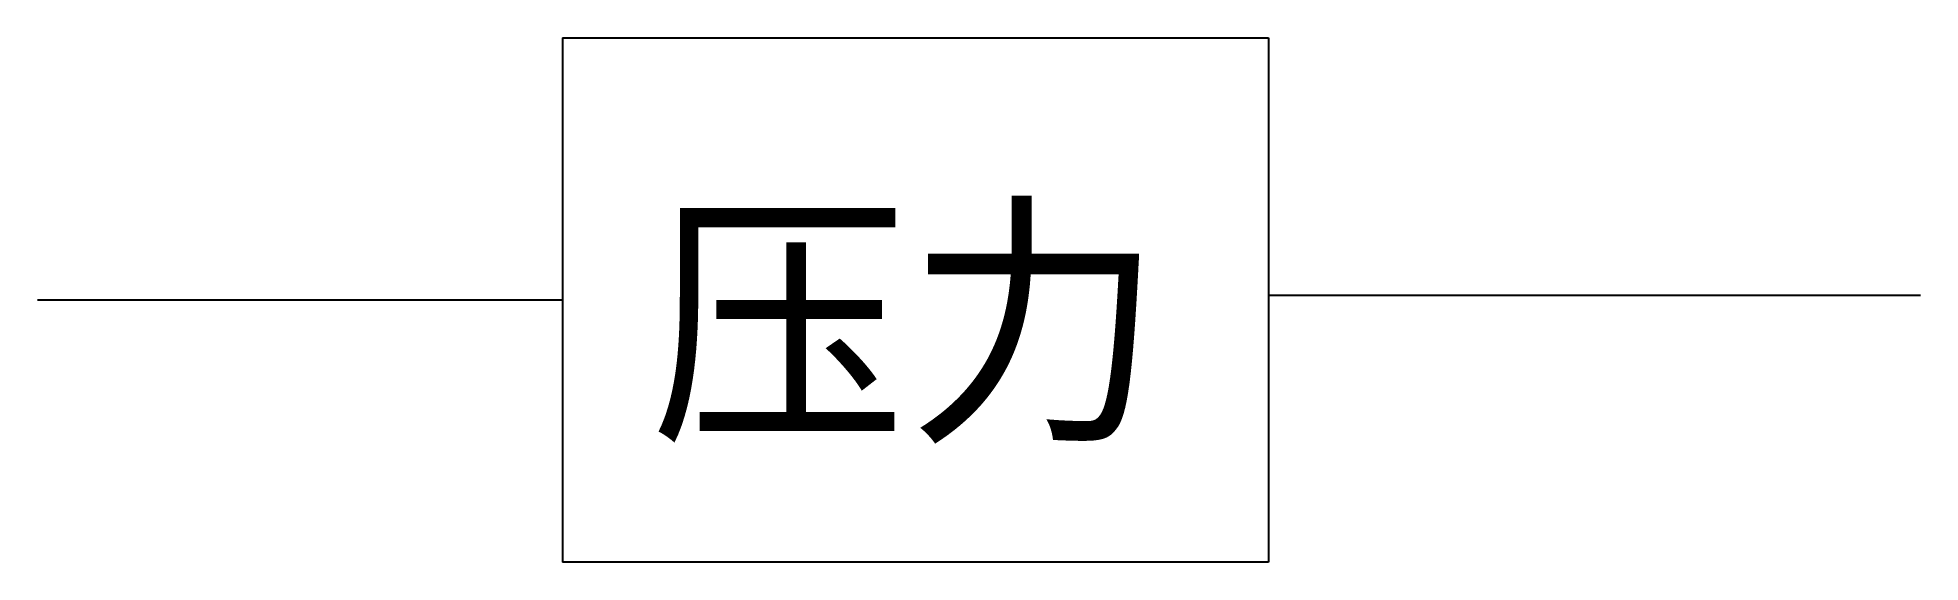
# Model space of a CAD drawing. Header units: metres. Extents: x -22070.3 to -22022.5, y -12681.4 to -12668.1.
import ezdxf

# ---------------------------------------------------------------- set-up
doc = ezdxf.new("R2010")
doc.units = ezdxf.units.M

msp = doc.modelspace()

# ---------------------------------------------------------------- linework, layer by layer
for p, q in [((-22056.98, -12668.1), (-22056.98, -12681.4)), ((-22056.98, -12668.1), (-22039.07, -12668.1)), ((-22039.07, -12668.1), (-22039.07, -12681.4)), ((-22056.98, -12674.75), (-22070.29, -12674.75)), ((-22039.07, -12674.63), (-22022.54, -12674.63)), ((-22039.07, -12681.4), (-22056.98, -12681.4))]:
    msp.add_line(p, q)

# ---------------------------------------------------------------- texts
msp.add_text('压力', height=5).set_placement((-22054.75, -12677.82))

doc.saveas('drawing.dxf')
